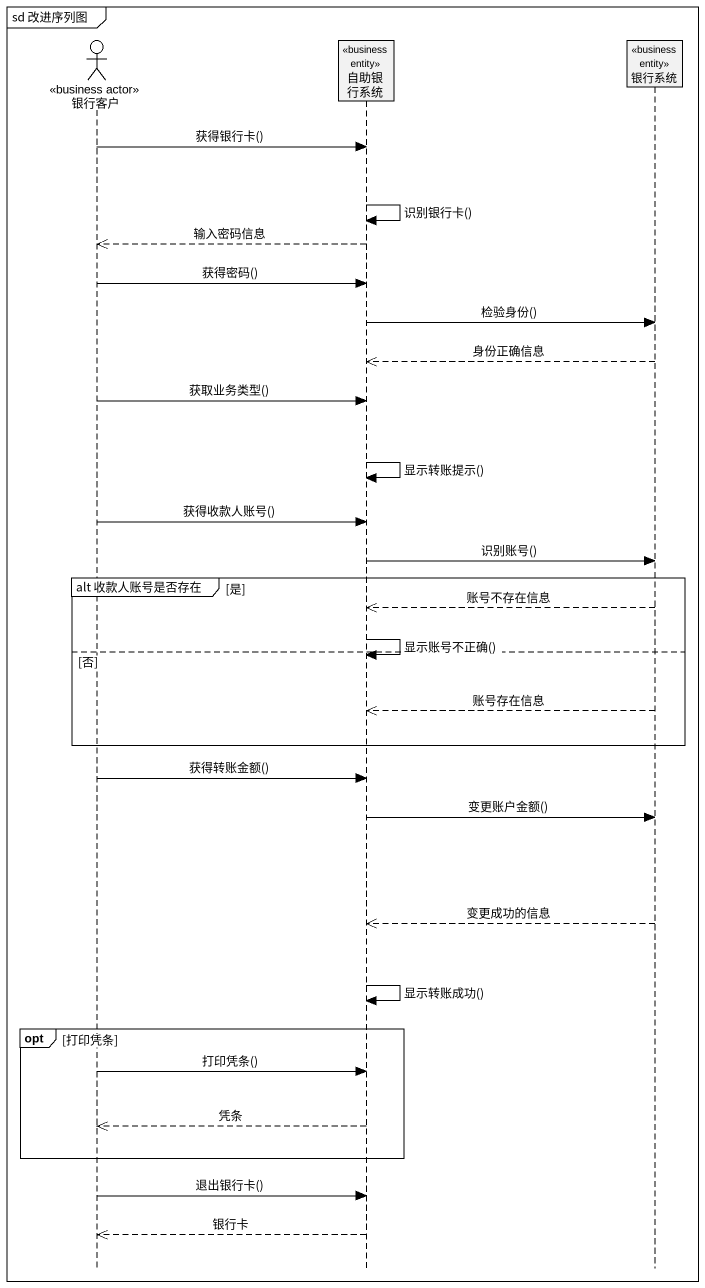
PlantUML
@startuml
mainframe sd 改进序列图
hide footbox
actor 银行客户 <<business actor>>
participant 自助银行系统 <<business entity>>
participant 银行系统 <<business entity>>

银行客户 -> 自助银行系统 : 获得银行卡()
自助银行系统 -> 自助银行系统 : 识别银行卡()
自助银行系统 -->> 银行客户 : 输入密码信息
银行客户 -> 自助银行系统 : 获得密码()
自助银行系统 -> 银行系统 : 检验身份()
银行系统 -->> 自助银行系统 : 身份正确信息
银行客户 -> 自助银行系统 : 获取业务类型()
自助银行系统 -> 自助银行系统 : 显示转账提示()
银行客户 -> 自助银行系统 : 获得收款人账号()
自助银行系统 -> 银行系统 : 识别账号()
group alt 收款人账号是否存在 [是]
  银行系统 -->> 自助银行系统 : 账号不存在信息
  自助银行系统 -> 自助银行系统 : 显示账号不正确()
else 否
  银行系统 -->> 自助银行系统 : 账号存在信息
end
银行客户 -> 自助银行系统 : 获得转账金额()
自助银行系统 -> 银行系统 : 变更账户金额()
银行系统 -->> 自助银行系统 : 变更成功的信息
自助银行系统 -> 自助银行系统 : 显示转账成功()
opt 打印凭条
  银行客户 -> 自助银行系统 : 打印凭条()
  自助银行系统 -->> 银行客户 : 凭条
end
银行客户 -> 自助银行系统 : 退出银行卡()
自助银行系统 -->> 银行客户 : 银行卡
@enduml
